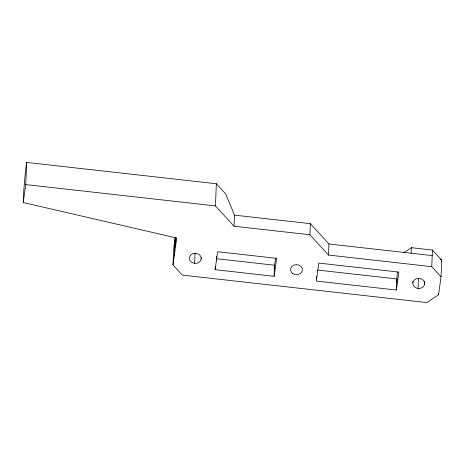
<?xml version="1.0" encoding="UTF-8"?>
<svg xmlns="http://www.w3.org/2000/svg" width="465" height="465" viewBox="0 0 465 465"><rect width="100%" height="100%" fill="white"/><g stroke="black" fill="none" stroke-linecap="round" stroke-linejoin="round"><path stroke-width="0.7" d="M172.986 264.945L176.729 238.016L23.25 202.542L23.715 191.464L25.424 171.405L26.674 162.43L216.365 183.739L225.659 193.899L234.488 215.138L234.023 226.222L309.899 234.749L328.482 255.064L431.764 266.672L441.053 276.826L438.559 294.781L426.777 302.57L182.28 275.106L172.986 264.945L173.683 248.322L175.218 237.272M23.25 202.542L25.744 184.593L26.674 162.43M174.236 255.971L174.933 239.347M175.479 246.996L175.857 237.964M194.614 263.364L195.033 253.355M201.211 258.999A5.946 5.069 2.4 0 0 192.963 253.652A5.946 5.069 2.4 0 0 191.754 262.359A5.946 5.069 2.4 0 0 201.211 258.999L201.275 257.569M234.023 226.222L215.44 205.902L216.365 183.739M215.144 269.683L217.637 251.728L276.652 258.36L274.158 276.309L215.144 269.683L215.26 266.91M216.388 260.702L216.568 256.366M274.158 276.309L274.623 265.23L275.617 258.046M309.899 234.749L310.364 223.665L234.488 215.138M328.482 255.064L328.947 243.986L310.364 223.665M396.407 290.044L398.9 272.095L318.804 263.097L316.31 281.046L396.407 290.044L397.302 271.984M411.147 253.222L411.38 247.676L432.456 250.048L441.75 260.202L441.053 276.826M412.827 282.772L412.885 281.342M418.029 288.463L418.454 278.454M424.632 284.098A5.946 5.069 2.4 0 0 416.384 278.75A5.946 5.069 2.4 0 0 415.175 287.457A5.946 5.069 2.4 0 0 424.632 284.098L424.748 281.238M431.764 266.672L432.456 250.048M438.559 294.781L438.623 293.334M316.438 278.279L316.531 276.198M274.141 268.683L274.524 265.916M396.389 282.412L396.872 278.959L317.531 270.055M441.552 261.644L441.75 260.202L439.931 259.017M403.719 252.745L411.38 247.676M25.744 184.593L215.44 205.902M328.947 243.986L432.223 255.587M216.324 258.68L274.623 265.23M292.927 273.722A5.946 5.069 2.4 0 0 302.384 270.368A5.946 5.069 2.4 0 0 294.136 265.021A5.946 5.069 2.4 0 0 292.927 273.722"/></g></svg>
